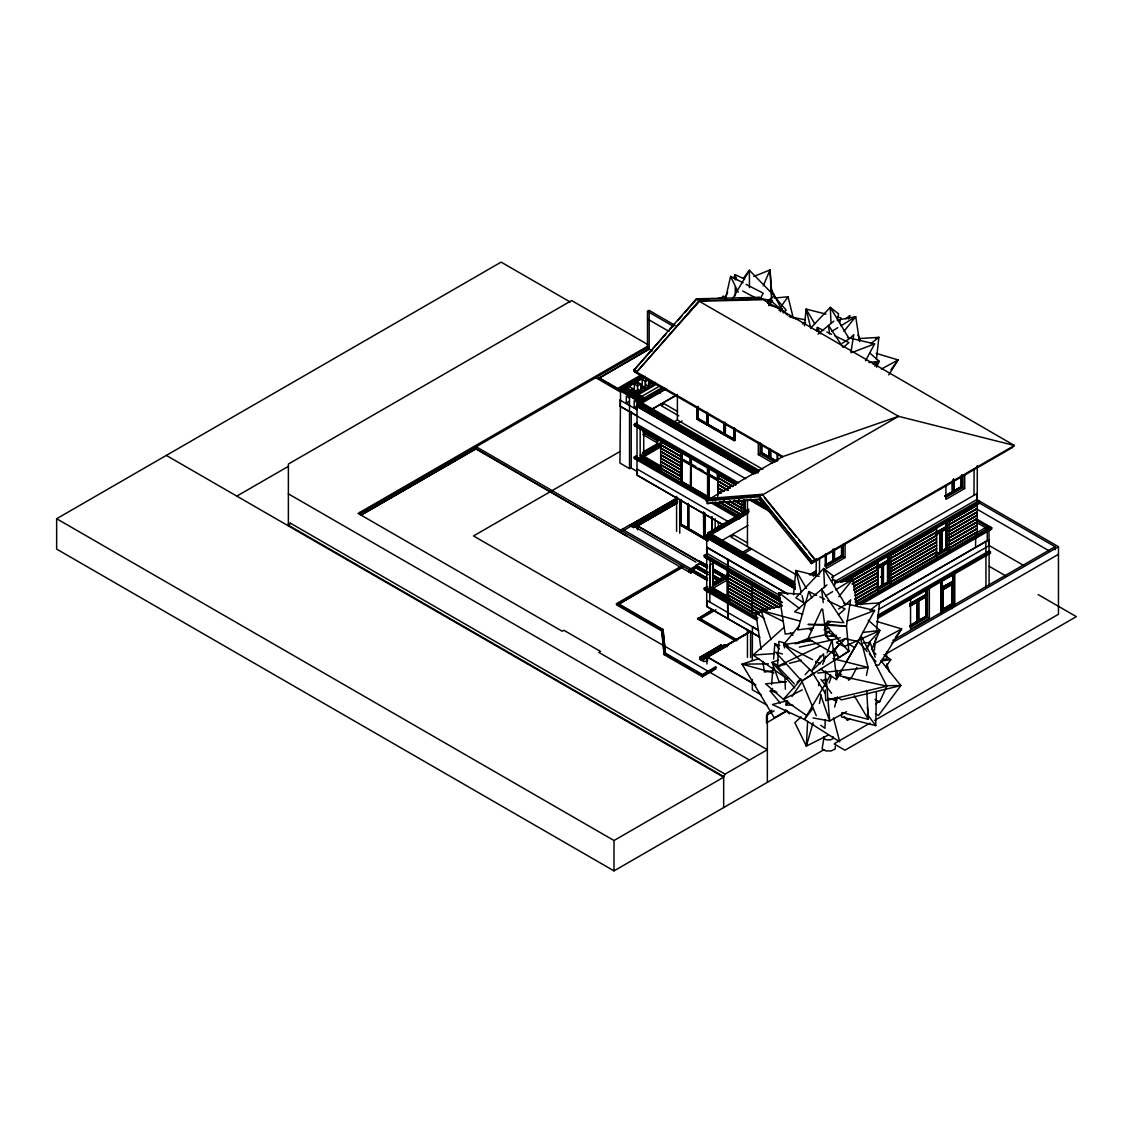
<?xml version="1.0" encoding="UTF-8"?>
<svg xmlns="http://www.w3.org/2000/svg" width="1133" height="1133" viewBox="0 0 1133 1133"><rect width="100%" height="100%" fill="white"/><g stroke="black" fill="none" stroke-linecap="round" stroke-linejoin="round"><path stroke-width="1.5" d="M825.32 689.94L825.291 693.396L811.554 671.147L784.602 645.258L788.03 645.385M825.362 686.499L825.49 670.948M886.502 658.485L886.615 651.56M825.178 719.611L825.008 728.278L820.717 725.29M943.038 599.782L943.237 589.245L943.109 609.398L951.819 603.818L952.286 584.359L952.301 604.101L943.208 609.327A1.869 1.076 -60 0 0 944.016 608.733L943.846 608.591A1.799 1.034 -60 0 1 942.883 609.101L952.102 603.804M841.946 713.45L841.38 716.892L875.738 725.63L876.404 692.263M818.635 685.692L818.706 682.278M807.631 721.409L806.314 746.137L828.393 735.034M771.615 684.601L772.947 667.564M773.612 659.052L774.816 643.728L779.731 645.583M833.166 736.804L833.01 738.688L830.262 739.948L826.538 739.849L824.017 738.447L824.158 736.563L822.105 748.828L825.674 750.867L831.041 750.967L835.049 749.069L835.375 746.279M824.951 633.545L825.915 623.419M804.472 325.893L806.101 309.082L825.943 314.082M793.525 594.669L795.876 570.451L819.159 576.315M918.112 612.882L918.112 611.778M941.183 543.358L941.183 542.296M953.462 483.168L953.207 482.091M942.104 608.747L942.727 609.526M942.783 609.611L942.727 589.316L951.819 584.09M876.46 359.43L878.868 337.365L858.772 338.569M874.364 650.172L875.696 637.936M876.645 629.197L879.505 602.968L855.727 604.385M826.906 635.075L825.773 636.293M815.519 572.165L815.76 570.876L815.519 575.437M816.057 574.134L813.154 575.72M816.327 571.853L810.421 575.139M942.897 609.342L943.053 609.2A1.869 1.076 -60 0 0 943.86 608.633L944.03 608.733M850.897 352.59L853.758 334.66L850.076 338.215M837.372 320.625L838.562 313.813L830.277 307.383L810.945 327.777M832.288 581.031L833.194 575.876L823.663 568.497L795.876 597.799L804.487 603.294M819.442 703.522L821 694.94M866.405 675.381L868.09 667.507L860.443 637.752M639.777 401.549L637.936 401.549L639.777 401.549L664.023 387.543M725.573 298.517L730.587 276.381L743.021 282.783M839.595 322.919L840.828 317.821L837.528 316.985M834.554 585.619L835.786 580.493L832.458 579.657M834.61 707.006L837.358 696.852M816.411 330.779L817.375 327.437L823.677 330.468M816.709 595.335L808.82 591.553L797.859 629.92L813.211 627.88M813.055 722.698L806.314 746.137L794.87 722.684L801.102 716.821M825.178 626.563L826.24 623.348M829.129 682.831L831.353 676.599M848.532 318.954L849.75 315.739L845.6 318.855M844.807 581.356L846.039 578.099L847.413 581.328M822.728 664.306L825.844 656.191M827.09 652.934L832.089 639.961L840.219 637.723M876.616 367.219L878.599 362.447M872.481 647.92L879.208 631.789M763.274 285.842L770.029 269.923L753.827 276.466M725.573 297.002L727.627 292.201M733.759 277.84L735.119 274.639L744.622 279.058M821.68 609.044L807.956 638.559L794.998 643.742M728.788 597.686L728.788 598.436M760.002 299.254L763.217 293.178L746.123 284.383M780.382 311.745L782.011 308.7L768.726 304.989M865.527 360.818L874.591 343.894L847.484 337.507M856.378 644.507L854.721 647.609L848.886 644.21M858.035 641.42L874.591 610.475L843.929 603.223M856.959 667.436L851.166 678.299L848.504 680.239M866.887 648.812L870.201 642.595L863.233 642.963M723.661 807.56L723.661 776.53L289.099 525.641L290.501 523.219L725.063 774.122L767.353 749.706L598.861 652.424L600.547 651.447L563.866 630.274L562.18 631.237L358.07 513.405L647.495 346.301M723.661 776.53L725.063 774.122M820.391 655.922L811.554 671.147L845.983 638.247M830.645 674.772L804.472 719.455L772.38 704.528L787.548 700.619M732.499 298.843L749.38 270.263L774.391 295.911L767.494 300.882M841.536 669.589L837.245 678.001L858.233 641.505L846.393 639.054M845.94 662.196L858.233 641.505L867.099 651.56M888.739 374.867L898.129 359.94L876.234 353.369M706.723 424.663L707.516 423.926L698.169 418.53L696.993 419.196L734.071 440.61L734.906 440.128L724.879 434.52M688.198 528.87L687.901 503.873M717.699 503.42L718.492 502.67M885.921 666.841L890.722 659.633L883.896 654.619M708.167 574.573L696.044 567.576L692.249 569.842L707.318 578.481M707.261 567.675L699.599 563.257L695.789 565.565L707.771 572.519M881.8 576.895L881.332 576.824A1.869 1.076 -60 0 0 880.78 577.122M866.235 648.388L870.201 642.595L875.172 657.239M812.021 563.214L815.293 559.645L762.24 494.3L709.187 498.393L706.298 500.064L707.332 503.534L759.351 499.526L811.37 563.583L812.403 562.081L1014.347 445.481L759.025 297.313L696.37 298.829L633.729 370.406L634.607 372.021L781.982 456.911M788.072 702.177L786.132 705.009L792.888 705.25M791.953 696.512L802.631 680.905M780.849 306.746L788.058 296.789L793.043 317.127M890.963 369.698L898.129 359.94L881.375 369.046M895.481 637.312L901.656 628.914L876.645 621.408M833.987 651.418L839.029 644.578M743.333 278.307L749.38 270.263L749.465 287.669M768.684 305.627L771.814 301.52L779.688 308.332M812.8 708.465L804.472 719.455L839.723 741.761L833.477 717.883M826.24 634.013L828.393 631.279M843.943 331.346L855.712 316.716L859.536 341.515M838.76 596.808L852.894 579.218L857.086 606.424M847.526 318.43L849.75 315.739M842.697 582.164L846.039 578.099L840.559 582.235M799.275 625.586L783.654 644.479L784.602 647.949M772.522 688.453L770.213 691.102L780.283 703.154M800.62 679.857L783.455 699.344L765.596 683.822L786.288 681.825M805.195 674.673L809.769 669.476M815.491 662.989L823.507 653.897L824.201 660.78M666.204 333.697L633.729 370.406L782.945 456.571L898.554 416.321L1014.347 445.481L1012.435 447.507L811.37 563.583M669.688 329.76L674.333 324.505M677.817 320.582L682.448 315.328M684.771 312.708L696.37 299.594L708.55 299.296M635.429 372.304L636.619 372.077L699.259 300.5L761.914 298.985L761.914 299.749L699.259 301.265L687.448 314.422M636.619 372.077L699.259 301.265L898.554 416.321L762.24 495.064M874.789 366.242L879.265 361.328L870.087 353.269M868.728 642.864L879.959 630.5L868.175 620.148M788.568 702.446L786.132 705.009L785.976 701.511M690.776 464.643L690.479 487.7L681.415 481.851L681.415 452.775M717.699 496.424L717.996 480.35M952.131 584.472L943.208 589.585M720.928 298.432L723.293 296.039L725.899 298.361M659.831 389.653L659.732 392.953M657.296 412.979L657.352 418.006M721.324 449.943L721.381 454.984M731.182 455.636L731.252 459.035M826.339 625.728L848.872 651.461L846.464 626.082L807.985 624.467L825.221 624.439L827.756 621.989M845.572 604.767L850.656 599.839L846.464 626.082L825.221 624.439M797.136 682.307L800.96 678.794M787.308 678.908L753.105 655.058L784.036 627.356M843.575 347.222L848.9 342.577L834.709 335.765M825.164 626.308L830.475 621.677M838.434 614.737L845.076 608.945L827.741 600.632M818.04 334.122L833.803 321.149M767.452 302.978L771.531 299.579L770.029 269.923L771.899 294.622M826.948 584.925L794.587 611.778L802.73 614.199M870.696 343.71L878.868 337.365L875.54 338.158M869.917 610.404L879.505 602.968M639.139 404.169L757.184 472.107M942.982 609.242L942.925 589.429L952.102 584.246L952.102 603.988M783.427 312.212L786.217 310.173L774.788 297.002M835.049 660.157L849.58 650.795L801.782 681.018L775.623 652.141L782.393 653.953M842.173 343.313L849.212 338.809L830.277 307.383L831.041 323.217M838.491 609.044L845.43 604.611L823.663 568.497L824.583 587.56M814.769 672.945L801.782 681.018L816.284 715.674M819.102 670.254L821.991 668.456M831.849 331.332L837.811 327.678M840.799 325.851L855.712 316.716L838.335 319.874M825.475 596.029L832.684 591.61M835.573 589.84L852.894 579.218L834.596 582.56M779.079 310.428L782.011 308.7L783.427 312.977M850.317 718.69L847.357 720.446L844.212 716.396M875.54 703.834L879.987 701.214M824.045 749.607L614.001 870.88L56.65 549.094L56.65 518.73L501.112 262.12L570.083 301.945M236.811 496.112L288.377 466.343M359.756 512.428L359.756 513.943L647.495 347.831L647.495 311.391L649.181 310.414L675.24 325.468M288.377 523.616L290.501 523.219M359.756 513.943L361.441 514.92L476.172 448.682L627.3 536.391M759.237 470.521L599.088 378.167L649.181 348.794L647.495 347.831M476.172 448.682L361.441 514.92M599.088 378.167L649.181 349.247L652.24 351.018M641.264 374.825L618.604 387.911L618.604 389.426L620.572 389.426M642.524 375.618L621.238 387.911L643.813 400.94M642.68 376.439L624.524 386.919L645.952 399.298M629.297 385.149L633.814 382.543M626.861 386.934L645.258 376.326M644.606 377.303L626.237 387.911L618.604 387.911L641.108 400.898M627.526 388.067L629.721 386.792L632.865 388.619L632.865 392.032M634.324 384.144L637.61 382.246L640.754 384.059L640.754 390.899L637.468 392.797L634.324 390.984L634.324 384.144L637.468 385.956L640.754 384.059M642.213 379.583L645.498 377.686L648.643 379.513L648.643 386.353L645.357 388.251L642.213 386.424L642.213 379.583L645.357 381.41L648.643 379.513M629.58 390.517L632.865 388.619M633.602 392.301L638.148 389.681M641.179 387.939L644.195 386.183M648.742 383.563L651.772 381.821M634.919 393.066L637.95 391.31M640.981 389.568L645.513 386.948M648.543 385.206L653.09 382.572M655.441 382.43L653.245 383.69L650.101 381.863M636.633 394.057L654.789 383.563M638.077 394.893L656.234 384.399M629.523 398.009L626.294 396.139L626.294 402.98L629.452 401.153M641.236 396.706L659.392 386.226M660.737 388.378L637.936 401.549L758.926 471.399M638.261 402.073L638.261 406.988M754.946 473.537L637.015 405.444L637.015 403.844L664.731 387.854M664.179 389.171L638.856 404.24M665.128 389.072L638.46 404.014L757.92 472.985M637.412 407.682L637.412 402.555L634.183 400.7L634.183 407.54L637.341 405.713M754.068 473.792L637.667 406.591L639.054 404.651M640.428 403.844L666.388 388.86M709.541 498.86L635.698 456.217L634.381 456.981L634.381 458.497L634.508 456.911L635.825 457.661L637.015 456.981L637.015 406.591L638.729 405.6M637.667 406.591L639.054 405.784M649.124 410.826L677.435 394.468M649.591 410.698L677.081 394.836M735.246 483.947L634.381 425.711L634.381 424.195L637.27 422.524M637.015 424.195L635.698 424.946L635.698 426.461M635.655 425.13L634.508 425.781L634.508 424.266M619.595 451.741L473.495 535.951L767.027 705.236M671.359 423.487L677.378 420.017L762.891 469.388M653.118 437.735L654.293 437.055L657.041 438.641M676.104 424.393L682.165 420.895M642.977 452.025L657.522 443.626M680.749 466.3L660.681 454.701L660.681 451.67L680.947 463.142L660.681 451.359L660.681 448.328L680.947 459.8L660.681 448.031L660.681 444.986L680.947 456.472L660.681 444.688L660.681 441.643L680.947 452.818L660.879 441.53M642.284 453.455L659.76 443.371M643.629 453.172L657.395 445.212L660.553 447.039L660.553 440.086M643.204 453.993L660.681 443.895M660.681 444.688L680.947 456.472M642.538 456.075L660.015 445.991M642.935 456.302L660.412 446.218M643.317 456.981L640.173 458.808L640.173 427.538M660.553 447.039L643.714 456.755L643.714 430.696M660.681 448.031L717.699 480.661M620.572 390.559L619.921 463.057L629.523 468.595L631.223 467.603L631.223 411.605M660.681 451.359L680.749 462.958M720.276 431.291L708.026 424.209L706.85 424.889L706.723 412.412M707.445 424.946L707.516 412.568M660.681 454.701L680.947 466.484L660.681 455.013L660.681 458.044L680.947 469.827L660.681 458.355L660.681 461.386L680.947 473.169L660.681 461.683L660.681 464.728L680.947 476.2L660.681 464.728M660.681 458.044L680.749 469.629M660.681 461.386L680.749 472.971M681.5 451.486L681.174 481.992L711.241 499.313M680.749 479.656L660.681 468.071L660.879 464.615M680.947 453.129L660.681 441.643M660.681 468.071L680.947 479.84L660.681 468.368L660.681 470.648M724.214 433.953L723.831 422.382L723.874 434.137M724.879 433.953L697.659 418.813L697.871 406.62L697.914 418.672L707.771 424.365M725.46 434.194L724.214 434.916L724.214 422.581M691.413 457.166L690.861 487.785M690.62 464.544L691.442 464.063L695.789 466.569M734.481 439.392L725.134 434.378L725.092 422.326M690.62 465.026L691.442 464.544M734.736 429.407L734.736 439.632L733.943 440.383L733.943 428.132M734.651 440.652L734.524 428.175M680.749 476.625L660.681 465.026M680.749 482.233L682.009 481.511L691.031 486.723M717.911 480.208L708.805 474.571M708.805 475.053L709.216 497.231L707.969 497.954L707.969 466.669M691.243 487.955L691.201 456.316M620.572 532.51L620.572 530.23L629.254 525.216L633.602 527.723L633.602 525.754L677.166 500.602M677.605 497.614L629.268 525.57L676.486 499.016M629.523 525.684L677.605 497.911M735.855 484.825L717.826 474.642L735.657 484.938M624 530.23L630.968 526.208M637.808 528.176L633.205 525.485L677.038 500.219M633.46 525.684L677.038 500.517M633.857 525.91L677.435 500.744M732.881 486.142L717.826 477.687L732.881 486.454M758.303 442.422L758.303 454.588L761.815 452.563L768.882 457.208L768.882 448.951M707.204 566.273L636.746 525.599L677.52 501.763M636.746 525.599L677.591 502.018M676.359 503.038L637.27 525.599L637.27 529.125M676.599 503.194L637.539 525.754L637.539 528.035L633.46 525.372M676.868 503.349L637.808 525.91L637.808 529.876M717.741 479.826L717.458 472.588L717.501 479.967M729.907 487.771L717.826 481.015L729.907 488.068M728.42 490.249L717.826 484.358L728.222 490.362M723.973 491.325L717.826 487.997L723.775 491.439M770.695 451.076L770.695 457.69L769.534 458.341L769.534 448.498M720.999 492.643L717.826 491.042L720.999 492.94M707.587 497.203L707.629 466.867L707.969 496.99L691.442 487.445M708.635 496.99L691.286 487.544L691.286 458.553M708.592 497.968L708.592 468.071M782.945 456.571L706.298 500.814L759.351 496.736L812.403 562.081L759.351 495.971L706.298 500.064M707.332 503.534L716.665 502.486M707.813 540.965L680.012 524.919L681.259 524.197L681.174 499.681M717.826 503.647L718.747 503.109M741.605 501.423L738.631 500.007M734.17 500.786L741.605 505.063L741.605 501.735M759.351 495.971L762.24 494.3M729.709 501.551L741.605 508.405L741.605 505.063M759.351 499.526L760.002 499.143L771.077 512.767M723.775 501.154L741.803 511.337L741.803 514.977L719.512 502.103M748.573 509.213L707.643 532.992L708.989 533.317L709.187 532.482L707.615 532.864L794.219 582.829M707.941 536.66L708.267 533.204M748.899 510.091L709.456 532.864L794.12 581.739M795.309 587.928L706.695 536.759L706.695 535.158L747.752 511.465M703.805 537.693L703.466 511.847M749.097 511.677L708.153 535.385L794.12 584.968M704.471 537.693L680.678 524.537L680.848 500.12M746.859 513.433L708.932 535.328L794.12 584.515M705.052 537.934L703.805 538.657L703.805 513.065M710.108 535.158L747.936 513.32M704.386 538.699L704.471 513.122M720.645 541.234L747.907 525.485M715.971 668.923L702.418 676.755L664.122 654.647L661.771 630.982L616.494 604.838L616.494 603.648L681.358 566.188M682.887 567.123L618.335 604.385L682.887 566.373M654.208 583.07L657.225 581.328M673.823 571.74L676.84 569.998M705.505 556.19L705.505 557.705L704.202 556.94L704.202 555.425L707.219 553.683M781.586 601.779L705.377 557.79L706.695 557.025L706.695 537.906L795.309 589.061M707.006 567.831L699.599 563.554L699.599 561.274L707.261 565.409M695.917 565.679L699.854 563.398M697.758 564.772L689.076 569.772L689.076 572.052M620.572 530.23L690.79 570.763L696.568 567.421M692.362 570.012L696.313 567.732L696.313 565.452L708.167 572.292M476.172 449.135L690.79 573.043L693.679 571.372M712.997 563.427L709.697 565.155L709.824 602.105M741.01 553.159L749.947 547.99M741.251 554.986L751.661 548.981M781.94 602.515L727.598 571.06L781.94 602.218M781.94 605.858L727.598 574.403L727.797 571.259M727.598 574.403L781.94 605.546M713.521 582.589L728.292 574.063M756.844 620.289L704.202 589.741L704.202 588.225L707.219 586.469M713.28 582.971L728.434 574.233M706.043 589.443L704.726 590.194L704.726 588.678L706.043 587.914L757.935 617.882M712.487 584.246L727.655 575.493M704.202 588.225L705.505 588.976L706.695 588.296M712.997 584.656L727.386 576.343M712.515 585.931L728.576 576.669M713.224 585.973L727.556 577.703M778.966 607.472L727.598 577.745L778.966 607.175M774.49 607.939L727.598 581.087L727.797 577.943M713.266 588.14L727.669 579.827M727.513 596.666L713.266 588.452L710.108 590.265L710.108 560.736M770.029 609.002L727.598 584.43L727.598 581.385L774.49 608.237M727.598 584.43L770.029 608.704M766.857 610.432L727.598 587.772L727.797 584.614M727.598 587.772L767.055 610.319M762.594 611.395L727.598 591.1L727.797 587.956M727.598 591.1L762.594 611.084M759.62 612.712L727.598 594.443L727.797 591.299M756.646 614.638L727.598 597.785L727.598 594.754L758.133 612.146M727.598 600.363L727.797 597.969M751.986 585.152L751.986 614.454M735.232 640.655L697.602 618.93L712.6 609.512M697.602 618.93L702.092 616.324M705.094 614.596L712.6 610.262M712.94 610.375L699.443 618.179L737.073 639.904M699.443 619.369L715.943 609.837M812.403 561.317L815.293 559.645M727.726 618.505L727.598 601.892M825.121 565.055L832.854 560.793L832.953 549.293M833.987 559.929L841.734 555.666L841.734 545.766M944.752 495.985L952.499 491.722L952.499 481.808M953.632 479.301L953.632 490.858L961.365 486.595L961.478 475.095M825.405 555.312L825.405 565.211L832.953 560.849L832.684 550.78M841.833 555.722L834.27 560.084L834.27 550.185M945.035 496.141L952.598 491.779M961.478 486.652L953.915 491.014L953.816 479.401M809.33 574.714L815.42 571.188M825.405 565.211L833.336 561.062M834.171 560.028L842.216 555.949M945.248 496.268L961.846 486.864M824.951 566.472L842.697 556.232L842.697 544.746M946.069 496.551L962.342 487.148L962.342 475.662M825.872 566.557L843.221 556.53L843.221 544.364M945.517 497.472L962.866 487.459L962.866 475.294M812.814 575.465L815.689 573.808M813.367 575.89L816.341 574.176L814.627 573.199M845.062 543.698L845.062 557.592L826.269 568.454L826.269 554.547M964.707 474.628L964.707 488.521L945.913 499.37L945.913 485.476M831.608 577.363L977.269 493.421M724.964 645.3L703.933 657.452L703.933 659.732L699.741 657.338L721.027 645.003L723.477 646.419M752.312 660.454L752.439 626.705M699.996 657.452L721.154 645.385M707.488 659.491L703.281 657.027L724.568 644.776L727.032 646.192M703.536 657.225L724.568 645.074L727.329 646.674M724.709 645.159L703.664 657.296L703.664 659.576L699.996 657.14M835.007 581.47L977 499.483L977 493.421M755.768 685.097L706.695 656.772L749.026 632.016M706.695 656.772L749.026 632.327M747.922 633.276L706.964 656.913L706.964 663.966M836.593 582.829L977.269 501.607L979.889 501.607L979.889 503.137L845.487 580.733M840.913 581.852L979.889 501.607L976.844 499.851M846.252 580.521L878.259 562.265L846.252 580.818M890.821 555.085L936.439 528.445L890.821 555.085L936.637 528.87L936.637 531.901L890.821 558.13L891.02 561.883L936.637 535.541L936.637 538.586L890.821 565.112L936.637 538.883L936.637 541.914L890.821 568.454L936.637 542.225L936.637 545.256L890.821 571.485L890.821 575.125L936.637 548.91L936.637 551.941L890.821 578.467L936.637 552.238L936.637 555.283L890.821 581.81L936.637 555.581L936.637 557.861M949.199 521.392L977.071 504.992L949.199 521.392L977.269 505.403L977.269 508.448L949.199 524.423L949.397 528.176L977.269 512.088L977.269 515.118L949.199 531.405L977.269 515.43L977.269 518.461L949.199 534.748L977.269 518.772L977.269 521.803L949.199 537.778L949.199 541.432L977.269 525.443L977.269 528.488L949.199 544.761L977.269 528.785L977.269 531.83L949.199 548.103L977.269 532.128L977.269 534.408M846.45 580.932L878.259 562.563L878.259 565.608L852.512 580.464M852.313 580.351L878.259 565.608M890.821 558.13L936.637 531.901M949.199 524.423L977.269 508.448M852.313 580.663L887.649 560.467L887.465 555.297M890.821 558.427L936.637 532.198L936.637 535.243L890.821 561.472M936.934 531.802L946.027 526.76L946.126 521.761M949.199 524.721L977.269 508.745L977.269 511.79L949.199 527.766M877.367 566.528L887.748 560.523L887.748 553.768M935.745 532.822L946.126 526.831M888.13 560.75L877.579 566.642L877.579 561.586M935.943 532.949L946.367 526.972L946.338 521.874M876.914 567.789L888.612 561.033L888.612 554.405M936.75 533.232L946.99 527.327L946.99 520.713M876.956 567.803L888.654 561.047L887.465 560.368M936.793 533.261L947.032 527.341L945.843 526.661L945.843 523.29M876.956 568.256L888.654 561.501L888.654 582.829L855.344 601.991M936.793 533.714L947.032 527.808L947.032 549.137L936.793 555.043M877.112 568.355L881.644 565.735L881.644 585.549L882.805 586.214L882.31 564.602M882.961 564.97L887.507 562.35L887.507 582.164L888.654 582.829M937.005 533.785L940.517 532.312L935.985 534.932M946.367 548.754L945.871 528.658L941.339 531.278L941.339 551.091L946.537 548.854M877.296 568.454L881.927 565.905M888.159 582.546L883.145 584.883L883.244 565.14L887.79 562.52M935.773 534.818L940.305 532.198L940.517 552.125M946.154 528.814L941.523 531.377L941.622 551.247L946.154 548.627L946.055 528.757M882.14 585.832L882.14 566.018L877.608 568.639L877.608 588.452L882.281 585.761M883.145 565.084L887.989 562.648L887.989 582.447M940.687 530.895L941.835 531.561L946.367 528.941M852.313 583.693L878.259 568.936L878.075 565.494M852.313 584.005L878.259 569.248L878.259 572.278L853.829 586.469M890.821 561.77L936.637 535.541M949.199 528.063L977.269 512.088M852.512 584.118L878.259 569.248M853.829 586.158L878.259 572.278M890.821 565.112L936.637 538.586M949.199 531.405L977.269 515.118M854.027 586.582L878.259 572.59L878.259 575.621L853.829 589.811M715.872 666.714L702.418 674.489L665.397 653.118L663.046 629.452L618.335 603.648M715.872 667.464L702.418 675.24L684.644 664.986M616.494 603.648L661.771 629.778L664.122 653.444L702.418 675.551L715.971 667.734M853.829 589.5L878.259 575.621M890.821 568.454L936.637 541.914M949.199 534.748L977.269 518.461M854.027 589.925L878.259 575.932L878.259 578.963L855.542 592.077M855.344 591.964L878.259 578.963M890.821 571.485L936.637 545.256M949.199 537.778L977.269 521.803M855.344 592.276L878.259 579.26L878.259 582.305L855.344 595.604M890.821 571.783L936.637 545.568L936.637 548.599L890.821 575.125M949.199 538.09L977.269 522.115L977.269 525.145L949.199 541.432M855.344 595.307L878.259 582.305M890.821 574.828L936.637 548.599M949.199 541.121L977.269 525.145M855.542 595.731L878.259 582.603L878.259 585.648L855.344 598.946M855.344 598.649L878.259 585.648M890.821 578.467L936.637 551.941M949.199 544.761L977.269 528.488M855.542 599.06L878.259 585.945L878.259 588.976L855.344 602.289M877.112 588.169L881.828 585.648M882.961 584.784L887.677 582.277M937.005 553.584L940.206 551.941L940.206 532.142M941.339 551.091L946.055 548.57M877.395 588.324L881.927 585.704L882.14 566.018M883.244 584.954L887.79 582.334L887.989 562.648M935.773 554.632L940.305 552.012M935.985 554.745L940.687 552.224L940.687 532.538M890.821 581.81L936.637 555.283M949.199 548.103L977.269 531.83M855.542 602.402L878.259 589.287L878.259 591.568M877.848 589.684L889.178 583.141L889.178 555.34M936.212 555.977L947.556 549.434L947.556 519.905M975.555 533.416L985.54 527.652M855.542 604.682L990.143 526.972L991.46 527.723L991.46 529.238L976.745 520.599M859.14 604.116L991.602 527.652L991.602 529.168L860.669 604.753M879.321 602.94L988.698 539.79L988.698 545.865L879.066 609.172M879.378 603.068L989.095 539.719M877.65 615.304L989.095 550.95L990.412 551.714L990.412 553.23L877.48 618.434M877.48 616.918L990.412 551.714M942.67 579.969L953.094 573.935M941.367 613.236L941.367 580.932L954.128 573.567L954.128 605.886M910.861 603.025L925.973 594.499M909.657 604.059L926.086 594.57L925.973 589.443M909.856 604.172L926.454 594.783M910.677 604.456L926.95 595.066L926.95 588.452M910.72 604.484L926.978 595.08L925.803 594.4L925.803 589.33M910.72 604.937L926.978 595.547L926.978 616.876L910.72 626.266M910.918 605.008L917.447 601.807L909.898 606.169M909.686 606.042L917.248 601.68L917.248 621.493L909.686 625.855M926.114 596.553L918.452 600.858L918.551 620.742L926.114 616.366L926.015 596.496L926.327 616.494M917.447 621.62L917.617 600.377L918.764 601.042L926.327 596.68M941.565 587.73L953.009 581.116M953.462 581.385L941.438 587.645L953.462 581.385L953.462 582.15L953.009 574.445M942.897 587.715L950.219 583.495M941.565 588.494L953.604 582.079M910.918 624.821L917.135 621.436L916.965 601.524M926.015 616.31L918.268 620.572L926.497 616.593M909.898 625.982L917.617 621.705M942.203 608.166L942.387 609.724M910.153 627.2L927.516 617.173L927.516 589.372M929.357 586.965L929.357 618.236L910.55 629.098L910.55 597.813M947.344 608.067L951.819 605.334L951.805 608.52M942.925 610.687L952.23 605.73M943.194 610.829L952.286 605.617M771.941 710.193L767.353 712.841L767.353 782.337M892.861 640.386L1055.092 546.715L1055.092 549.746M774.136 710.873L766.503 715.277L766.503 722.868L787.279 710.873M891.841 642.907L1058.463 546.715L1058.463 614.27L874.605 720.418M885.326 654.265L1058.463 554.306M56.65 518.73L614.001 840.516L723.661 777.196L166.31 455.409M834.766 743.418L870.002 723.081M786.401 710.915L774.236 717.741L742.044 664.136L758.855 658.641M846.493 711.722L829.668 720.999L813.041 717.925M873.911 643.983L901.656 628.914L878.996 664.915L875.483 665.298M810.322 674.985L813.197 673.441M802.348 689.855L783.455 699.344L806.384 715.305M819.711 646.178L777.493 666.331L794.375 683.893M873.047 364.118L879.265 361.328L868.841 362.489M826.524 632.837L829.639 631.449M767.905 302.766L772.536 300.783L758.048 298.036M836.621 642.184L844.411 638.899M802.433 323.925L805.676 322.664M851.818 352.604L874.591 343.894M829.002 627.909L824.116 629.778L837.23 637.412M846.903 621.054L874.591 610.475M823.04 680.296L826.311 679.064L829.668 720.999L820.49 694.387M841.323 674.291L838.023 675.495L837.131 670.325M778.513 660.072L772.083 662.366L778.881 681.301L785.75 681.91M796.655 643.671L809.713 639.635M727.882 618.604L727.712 601.949M786.033 664.165L777.493 666.331L778.895 641.405L785.523 643.232M789.446 663.301L801.399 660.256M788.313 677.945L784.9 678.78L785.396 689.275M799.303 647.155L832.089 639.961L836.735 679.758L820.844 669.164M781.586 605.971L760.838 610.319L771.106 639.607M773.032 670.694L764.407 672.081L762.877 661.573M880.539 661.077L890.722 659.633L882.168 659.052M812.319 640.712L783.654 644.479L812.658 659.732M793.723 632.993L785.211 634.083L778.782 592.686L800.889 594.244M825.844 636.534L836.324 635.372M862.51 632.455L879.959 630.5L844.269 646.546L836.508 642.765M817.658 673.101L868.09 667.507L832.925 658.627M727.924 559.419L728.363 568.242M774.278 298.078L788.058 296.789M716.042 498.619L709.187 499.143L709.187 498.393M724.596 497.968L729.723 497.571M739.991 496.778L745.132 496.381M753.686 495.716L760.526 495.192M720.135 502.216L730.53 501.409M734 501.14L746.137 500.205M749.607 499.95L760.002 499.143M762.693 611.99L755.739 612.542L761.093 649.322M703.466 656.928L707.219 659.349L707.219 657.069L728.519 645.074L707.488 657.225L707.488 661.233L703.565 661.488L700.123 659.505L700.123 657.522M753.105 655.058L774.066 653.599M739.877 298.546L755.541 298.163M768.415 663.853L742.044 664.136L773.881 672.974M884.972 685.706L900.834 685.578L878.528 715.461L875.455 713.832M636.859 415.754L619.921 406.124L636.633 415.769M702.049 438.556L701.667 441.955M718.28 298.333L721.792 298.333M775.51 691.215L770.213 691.102L776.969 692.277M827.217 621.153L842.216 622.64M721.027 645.003L700.378 657.678L700.378 659.647M622.782 387.019L626.634 387.684L646.348 399.057M790.381 316.971L805.506 319.818M831.169 635.896L836.239 636.944M828.336 698.509L836.919 700.35L834.794 697.56M835.913 675.027L886.842 686.131L879.619 701.964L874.988 699.5M841.946 712.53L868.345 719.342L866.717 690.379M799.558 620.955L760.838 610.319L782.719 621.153M741.435 461.258L741.435 466.173M774.179 571.627L774.179 576.541M759.011 613.675L755.739 612.542L764.407 618.604M788.979 316.348L796.839 319.124M815.887 571.995L815.845 575.621M842.867 676.543L849.169 679.333M826.835 331.983L831.565 334.249M819.853 596.85L824.583 599.116M827.203 638.247L831.863 640.499M742.738 291.054L754.833 297.427M815.703 661.332L820.292 663.74M779.702 666.445L772.083 662.366L794.785 687.972M759.025 297.313L761.914 298.985M696.37 298.829L699.259 300.5M964.707 488.521L961.195 486.496L961.195 476.582M973.983 495.163L974.111 469.218M977.212 499.809L1058.463 546.715M647.495 311.391L673.682 326.516M978.501 502.5L1055.092 546.715M953.632 490.858L954.128 479.585M647.495 318.982L669.093 331.445M976.972 509.199L1048.96 550.765M977.892 519.75L991.602 527.652M977.935 523.248L987.254 528.644L987.254 540.781M647.665 344.46L571.613 300.542L288.377 464.063L288.377 525.896M985.809 541.461L985.937 552.777M949.199 521.081L949.397 519.226M989.222 545.568L1024.459 565.919M990.412 553.23L989.095 552.465L988.967 529.168M949.199 531.108L949.397 528.176M975.555 547.381L975.683 538.359M949.199 534.45L949.397 531.519M989.293 566.373L1006.104 576.074M1038.168 594.598L1076.35 616.635L844.991 750.202L834.299 744.027M949.199 544.463L949.397 541.546M949.199 547.806L949.397 544.874M633.729 369.655L636.619 371.327M648.643 386.353L645.498 384.526L645.498 379.399M770.695 457.69L776.742 461.173M761.532 444.462L761.532 452.718L769.194 457.024L769.378 448.668M776.558 461.273L770.511 457.789L770.412 449.589M776.459 461.343L770.199 457.973L770.199 449.716M761.149 452.945L768.556 457.208M775.949 461.485L770.029 458.058L770.029 449.858M775.454 461.768L760.668 453.228L760.668 443.385M774.604 461.882L760.144 453.526L760.144 443.102M734.736 439.632L725.375 434.236L725.46 423.841M758.303 454.588L772.763 462.944M677.548 411.463L664.363 403.844L661.205 405.671L678.78 415.825M637.61 389.086L640.754 390.899M622.414 387.231L644.989 400.261M599.088 377.714L620.459 390.064M619.921 390.559L638.148 401.096M595.717 377.714L620.148 391.82M638.729 402.866L758.359 471.937M637.015 403.844L756.476 472.815M637.667 405.444L755.598 473.537M941.169 580.818L941.169 613.42M637.015 406.591L753.417 473.792M626.294 402.98L629.523 404.835L629.452 397.74M634.183 407.54L637.412 409.395M619.921 400.048L636.902 409.707M637.015 415.995L745.755 478.777M890.821 564.801L891.02 561.883M890.821 568.143L891.02 565.225M738.716 482.913L635.825 423.501L635.825 425.031M634.381 424.195L736.79 483.309M682.675 452.549L685.762 454.248M644.691 431.517L652.693 436.163M642.864 431.064L652.665 436.474M653.769 437.366L658.103 439.618M735.855 484.513L718.025 474.529M644.096 431.928L648.189 434.279M643.572 432.225L657.48 440.255M643.162 432.608L658.075 441.204M642.822 434.52L657.721 443.13M732.683 486.567L718.025 477.56M890.821 578.17L891.02 575.238M754.776 499.922L762.282 504.256M690.039 463.255L681.174 458.61L691.031 464.303M698.679 468.241L703.012 470.747M708.805 474.09L717.26 478.962M753.572 499.993L765.823 507.06M708.72 474.614L717.784 479.797L681.174 459.092L690.195 464.303L690.28 456.854M750.712 499.101L767.508 508.788M752.043 500.616L764.293 507.697M767.353 509.453L770.412 511.224M729.709 488.181L718.025 480.902M749.182 499.738L770.553 512.074M890.821 581.498L891.02 578.581M845.062 557.592L841.55 555.567L841.55 545.653M888.909 582.985L891.02 584.203L891.02 581.923M726.749 489.81L718.025 484.244M723.973 491.014L718.025 487.884M738.829 499.894L741.803 501.607M734.368 500.361L741.803 504.652M734.17 500.474L741.803 504.95M720.8 493.053L718.025 490.929M729.907 501.126L741.803 507.995M729.709 501.239L741.803 508.292M832.684 560.693L833.831 561.345L833.831 549.859M926.978 616.876L925.831 616.21L925.831 596.397L918.268 600.759L918.268 618.915M927.247 617.018L929.357 618.236M723.973 501.041L741.803 511.337M723.775 501.452L741.803 511.634M641.278 454.8L661.134 466.258M640.372 455.324L661.743 467.674M719.313 501.919L741.803 514.665M719.313 502.216L741.605 515.09M641.023 457.406L660.879 468.878M640.627 457.647L660.482 469.104M707.105 496.098L691.781 487.247L690.62 487.926L690.62 456.656L690.535 464.105M712.232 498.959L709.131 497.274L709.131 468.283M690.691 486.921L681.584 481.752L681.669 459.12M711.892 499.157L708.805 497.472L708.805 468.637M708.635 497.557L711.312 499.101M680.876 482.162L710.844 499.455M715.645 502.386L738.546 515.6M708.932 498.69L680.749 482.431L680.749 450.962M714.866 502.117L717.826 503.831M634.381 456.981L709.428 500.304M712.501 502.075L738.532 517.115M916.965 621.337L918.112 621.989L918.112 600.66M634.381 458.497L707.898 500.942M710.957 502.712L738.532 518.631M729.17 522.186L637.27 469.133L637.27 475.194L724.497 525.556M630.84 467.844L636.902 471.342M816.015 575.592L816.341 558.569M724.313 525.599L637.015 475.194L637.015 460.168M747.596 542.99L734.042 535.158L730.884 536.985L796.683 574.969M795.309 584.345L708.408 534.181L708.408 535.782M706.695 535.158L795.309 586.327M795.309 587.545L707.346 536.759L707.346 537.906L795.309 588.678M681.174 524.253L688.694 528.587M698.353 534.167L689.19 528.87L688.028 529.55L688.113 503.392M704.967 513.419L704.967 537.977L707.969 539.719M688.113 528.53L680.891 524.409L680.933 500.602M704.684 538.147L707.587 539.79M704.471 538.274L707.474 540.002M703.466 537.892L680.423 524.678L680.423 500.361M704.216 538.416L708.224 540.724M680.296 524.749L686.98 528.615M690.054 530.386L702.687 537.679M707.105 540.229L704.046 538.515L704.089 512.725M787.69 593.919L706.964 547.31L706.964 553.386L780.269 595.703M706.695 547.31L787.662 594.046M780.155 597.927L706.695 555.51L705.377 556.261L705.377 557.79M704.202 555.425L780.07 599.385M727.598 571.372L781.742 602.629M781.742 605.971L727.598 574.714L727.598 577.745M713.195 568.823L726.536 576.527M699.599 561.274L707.006 565.551M712.926 568.978L724.794 575.819M636.746 525.301L707.601 566.203M713.337 569.517L724.426 575.918M713.337 569.814L724.058 576.003M727.598 578.057L778.768 607.585M712.926 570.947L723.576 577.094M712.926 571.259L723.307 577.249M631.633 524.99L696.002 562.152M727.598 581.385L772.819 607.5M712.615 574.87L720.021 579.147M695.917 565.381L707.898 572.448M713.691 575.649L721.112 579.926M713.691 575.946L719.625 579.374M727.598 584.727L769.831 609.115M712.615 577.136L718.534 580.563M707.898 574.728L696.044 567.874L696.044 565.608M713.832 578.142L718.28 580.719M727.598 588.069L765.37 609.88M622.286 529.238L690.79 568.794M692.362 569.701L707.573 578.34M727.598 591.412L762.396 611.508M476.172 446.742L621.196 530.471M707.573 580.308L692.759 571.754L692.759 569.772M707.318 580.464L692.49 571.91L692.49 569.927M727.598 594.754L757.935 612.259M710.887 586.823L728.137 596.779M709.116 586.866L756.646 614.327M727.598 598.097L756.447 614.752M708.932 588.466L727.853 599.385M708.139 588.466L728.916 600.462M704.726 588.678L756.844 618.774M758.572 630.245L706.964 600.448L706.964 606.509L759.337 636.76M752.312 626.776L758.444 630.316M759.974 637.284L706.695 606.509L706.695 591.483M697.602 618.179L736.733 640.768M715.999 628.928L719.016 630.67M621.323 606.113L642.184 618.151M645.159 619.878L655.596 625.898M658.57 627.625L663.046 630.203L665.397 653.868L681.684 663.272M706.695 656.46L755.654 684.729M761.503 695.096L752.312 689.785L752.312 679.432M288.377 493.846L749.451 760.031M838.618 697.801L841.408 699.911L900.834 685.578L881.347 661.219M778.782 592.686L799.629 608.633M808.99 628.603L811.681 630.784M782.308 310.598L787.562 315.13M790.381 633.007L792.93 635.259M832.741 698.438L836.494 702.063M869.323 654.067L875.979 661.601M774.816 643.728L779.306 648.897M785.877 709.853L789.234 713.875M764.449 497.784L796.499 537.254M798.708 539.988L800.918 542.707M803.141 545.426L806.455 549.519M808.665 552.238L815.293 560.41M773.287 515.501L776.601 519.594M778.824 522.313L781.034 525.046M797.632 545.483L810.916 561.841M871.603 649.039L875.936 654.463M820.972 679.432L831.608 693.382M867.382 714.314L875.738 725.63M881.601 576.909L881.63 576.938A1.799 1.034 -60 0 0 881.021 577.235M843.023 347.321L828.492 325.383L829.568 334.023M843.873 622.81L821.609 589.188L823.266 602.572M854.282 695.733L868.345 719.342L867.411 707.006M814.797 323.882L806.101 309.082L810.888 328.57M806.455 588.452L795.876 570.451L801.229 592.304M829.356 640.457L826.042 634.593L807.956 638.559L838.462 656.559L834.327 649.237M770.907 288.674L782.039 310.074M861.661 636.845L886.842 686.131L825.801 700.591L825.249 691.796M730.587 276.381L738.192 292.187M817.375 327.437L820.363 333.81M808.82 591.553L811.795 597.87M857.922 334.971L859.961 339.787M854.948 599.06L857.001 603.903M886.785 663.754L889.433 671.897M736.733 279.681L735.119 274.639L735.175 279.936M824.555 623.801L825.546 627.158M802.065 595.661L804.118 604.059M834.157 653.104L834.752 656.559M822.629 609.186L825.362 629.509M951.904 584.231L952.102 594.542M735.246 286.989L735.331 295.812M990.284 528.403L990.284 529.932M989.095 554.207L989.095 585.464M985.937 554.292L985.937 587.291M977.269 465.663L977.269 505.106M975.683 535.314L975.683 536.83M961.846 477.021L961.846 485.236M961.69 475.223L961.69 486.779M954.581 573.086L954.581 605.673M954.453 574.714L954.453 605.603M953.844 605.758L954.057 573.992L941.565 581.045L941.707 612.84M953.604 606.098L953.136 574.219L953.136 581.201M953.462 479.146L953.462 492.274L952.315 491.609L952.315 481.709M952.98 482.148L952.98 490.348M952.598 480.222L952.811 491.892M952.003 605.447L952.102 608.591M949.397 521.506L949.397 524.537M949.397 534.861L949.397 537.892M949.397 548.216L949.397 550.496L945.871 548.471L945.871 528.658M946.494 522.072L946.494 525.386M946.537 529.153L946.537 547.211M942.033 587.999L942.033 588.749M941.835 531.561L941.835 551.374M941.75 581.158L941.891 612.854M941.169 531.179L941.169 552.507L940.022 551.842L940.022 532.028M926.298 587.928L926.298 594.683M918.764 601.042L918.764 620.856M891.02 555.198L891.02 558.243M891.02 568.568L891.02 571.599M888.159 562.86L888.159 580.903M887.96 553.895L887.989 560.665M883.457 565.254L883.457 585.067M842.216 546.092L842.216 554.306M842.046 545.936L842.046 555.85M834.483 548.655L834.483 560.212M833.166 549.42L833.166 560.977M825.617 553.782L825.617 565.339M819.499 558.484L819.499 574.091M777.748 454.078L777.748 460.678M777.096 453.285L777.096 460.239M769.095 448.838L769.095 457.095L761.319 452.846L761.319 444.589M761.815 444.306L761.631 452.662M750.612 631.251L750.612 657.508M747.454 499.71L747.454 546.545M747.454 629.438L747.454 657.437M745.117 500.474L745.117 513.688M744.933 500.574L744.933 513.787M744.834 500.644L744.834 513.844M744.622 500.758L744.466 514.07M743.97 499.596L743.97 514.354M743.446 500.659L743.446 512.824M741.605 508.405L741.605 511.45M741.109 461.457L741.109 466.357M739.594 518.772L739.495 515.274L739.268 518.588M734.439 429.081L734.411 439.448M734.071 428.444L734.071 440.61M731.578 455.565L731.578 458.851M727.712 567.633L727.726 559.305L727.598 567.576M727.712 569.163L727.712 600.433M727.598 569.092L727.598 571.06M727.202 568.865L727.202 600.136M724.879 422.354L724.341 434.831M721.721 449.872L721.721 454.786M718.393 522.101L718.393 529.097M717.826 472.362L717.826 494.951M715.178 518.716L715.178 530.966M713.266 560.651L713.266 588.452M713.011 561.954L713.011 589.372M711.85 449.093L711.751 444.15L711.524 449.291M711.821 517.172L711.821 533.091M708.465 467.348L708.38 474.812M708.422 475.095L708.38 497.713M708.267 474.911L708.097 497.869M708.267 533.586L708.267 538.487M708.026 413.984L708.026 424.209M707.686 414.31L707.601 424.464M707.148 412.412L707.105 424.748M706.935 413.531L707.02 424.209M706.695 558.767L706.695 589.811L705.505 590.505L705.505 588.976M705.052 514.467L705.009 537.963M704.726 512.98L704.641 538.175M703.763 513.419L703.72 537.736M702.418 675.551L702.418 676.755M701.993 438.485L701.993 441.771M698.169 406.45L698.169 418.53M697.461 406.775L697.461 418.927L734.524 440.34L697.248 419.054L697.418 407.271M697.121 406.874L696.993 419.196M690.79 570.763L690.79 573.043M688.694 504.596L688.694 529.168M688.524 504.964L688.609 529.593M688.269 503.647L688.269 529.408M681.924 452.577L681.924 481.567M681.046 457.449L681.004 482.091M680.14 499.384L680.012 524.919M679.743 499.922L679.743 533.176M677.378 395.729L677.378 420.017M676.585 496.353L676.585 531.363M665.397 653.118L665.397 653.868M664.122 653.444L664.122 654.647M663.046 629.452L663.046 630.203M661.771 629.778L661.771 630.982M660.114 389.752L660.057 393.151M657.692 412.908L657.692 417.822M657.395 438.273L657.395 445.212M649.181 310.414L649.181 349.247M645.357 381.41L645.357 388.251M638.587 402.272L638.587 407.172M637.61 382.246L637.468 392.797M635.825 457.661L635.825 459.191M635.698 456.217L635.698 457.746M629.523 405.6L629.523 468.595M620.19 400.048L620.19 406.124M614.001 840.516L614.001 870.88M289.099 524.027L289.099 525.641M880.851 577.15A1.799 1.034 -60 0 1 881.488 576.909A1.869 1.076 -60 0 0 880.95 577.221M942.104 608.237A1.869 1.076 -60 0 1 942.642 608.039A1.799 1.034 -60 0 0 941.976 608.407A1.869 1.076 -60 0 1 942.798 608.138A1.799 1.034 -60 0 0 942.146 608.492M712.091 532.595L712.091 516.846L712.02 532.637"/></g></svg>
